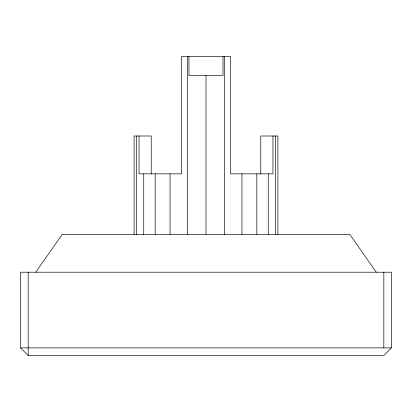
<?xml version="1.0" encoding="UTF-8"?>
<svg xmlns="http://www.w3.org/2000/svg" width="412" height="412" viewBox="0 0 412 412"><rect width="100%" height="100%" fill="white"/><g stroke="black" fill="none" stroke-linecap="round" stroke-linejoin="round"><path stroke-width="0.62" d="M35.736 272.214L62.222 234.377L349.778 234.377L376.264 272.214M391.4 347.888L383.835 355.453L28.165 355.453L20.6 347.888L20.6 272.214L391.4 272.214L391.4 347.888L20.6 347.888M383.835 272.214L383.835 347.888M277.889 234.377L277.889 136.001L260.781 136.001L260.781 173.838M275.443 136.001L275.443 234.377M272.96 136.001L272.96 173.838L230.596 173.838L230.596 56.547L181.404 56.547L181.404 173.838L139.04 173.838L139.04 136.001M268.258 173.838L268.258 234.377M256.836 173.838L256.836 234.377M241.947 173.838L241.947 234.377M224.607 56.547L224.607 234.377M223.026 56.547L223.026 75.463L188.974 75.463L188.974 56.547M206 75.463L206 234.377M187.393 56.547L187.393 234.377M170.053 173.838L170.053 234.377M155.164 173.838L155.164 234.377M151.219 173.838L151.219 136.001L134.111 136.001L134.111 234.377M143.742 173.838L143.742 234.377M136.557 136.001L136.557 234.377M28.165 272.214L28.165 355.453"/></g></svg>
